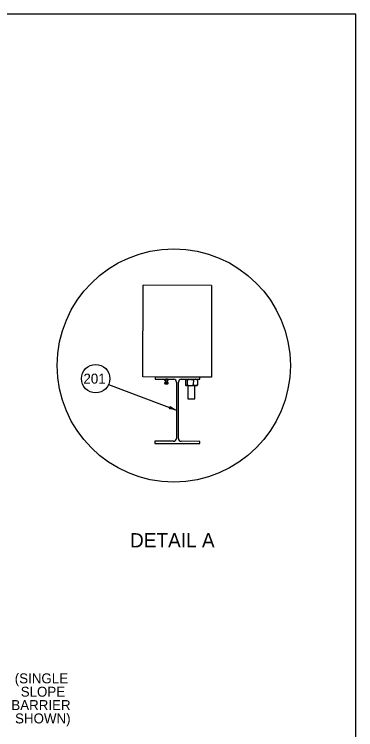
# Model space of a CAD drawing. Extents: x 503 to 668, y 143 to 243.
# Drawn here: x 643.9 to 667.9, y 193.1 to 243.3 of the extents above; entities that cross this region are included whole.
import ezdxf

# ---------------------------------------------------------------- set-up
doc = ezdxf.new("R2010")
doc.units = 0
for name, color, linetype in [('Level 2', 7, 'Continuous'), ('R_OR_NAMEBOUND_PR', 7, 'Continuous'), ('R_TS_DIM_PR', 7, 'Continuous')]:
    doc.layers.add(name, color=color, linetype=linetype)

msp = doc.modelspace()

# ---------------------------------------------------------------- linework, layer by layer
at = {"layer": 'Level 2'}
for p, q in [((652.954, 217.829), (652.965, 224.27)), ((657.771, 224.262), (652.965, 224.27)), ((657.771, 224.263), (657.76, 217.821)), ((653.804, 217.827), (652.954, 217.829)), ((653.804, 217.827), (653.803, 217.671)), ((653.803, 217.671), (655.113, 217.669)), ((656.959, 217.822), (653.804, 217.827)), ((654.474, 217.637), (654.474, 217.605)), ((654.539, 217.67), (654.539, 217.665)), ((654.539, 217.605), (654.539, 217.441)), ((654.669, 217.665), (654.669, 217.67)), ((654.669, 217.441), (654.669, 217.605)), ((654.734, 217.605), (654.734, 217.636)), ((655.649, 217.668), (656.959, 217.666)), ((655.934, 217.618), (655.933, 217.27)), ((655.983, 217.668), (655.963, 217.651)), ((656.068, 217.617), (656.068, 217.27)), ((656.493, 217.617), (656.492, 217.269)), ((656.754, 217.649), (656.734, 217.666)), ((656.783, 217.616), (656.753, 217.649)), ((656.783, 217.616), (656.782, 217.269)), ((657.76, 217.821), (656.959, 217.822)), ((656.959, 217.666), (656.959, 217.822)), ((650.539, 217.295), (655.309, 215.49)), ((654.474, 217.412), (654.474, 217.38)), ((654.733, 217.38), (654.734, 217.411)), ((655.313, 217.468), (655.306, 213.512)), ((655.442, 213.511), (655.449, 217.468)), ((655.962, 217.237), (655.982, 217.22)), ((656, 217.22), (655.982, 217.22)), ((656.28, 217.219), (656, 217.22)), ((656.107, 217.22), (656.106, 216.306)), ((656.637, 217.219), (656.28, 217.219)), ((656.606, 216.305), (656.608, 217.219)), ((656.733, 217.219), (656.637, 217.219)), ((656.733, 217.219), (656.753, 217.236)), ((656.782, 217.269), (656.753, 217.236)), ((656.106, 216.306), (656.606, 216.305)), ((653.796, 213.314), (653.796, 213.158)), ((655.106, 213.312), (653.796, 213.314)), ((653.796, 213.158), (656.952, 213.152)), ((656.952, 213.309), (655.642, 213.311)), ((656.952, 213.152), (656.952, 213.309))]:
    msp.add_line(p, q, dxfattribs=at)
for points in [[(654.734, 217.636), (654.732, 217.641), (654.721, 217.651), (654.699, 217.659), (654.669, 217.665), (654.633, 217.669), (654.595, 217.67), (654.557, 217.668), (654.523, 217.663), (654.497, 217.655), (654.48, 217.646), (654.474, 217.637)], [(654.669, 217.576), (654.699, 217.582), (654.721, 217.59), (654.732, 217.6), (654.732, 217.61), (654.721, 217.619), (654.699, 217.628), (654.669, 217.634), (654.633, 217.638), (654.594, 217.638), (654.557, 217.636), (654.523, 217.631), (654.497, 217.624), (654.48, 217.615), (654.474, 217.605)], [(654.474, 217.605), (654.48, 217.595), (654.497, 217.586), (654.523, 217.579), (654.539, 217.576)], [(654.669, 217.605), (654.664, 217.611), (654.65, 217.617), (654.629, 217.62), (654.604, 217.622), (654.579, 217.621), (654.558, 217.617), (654.544, 217.611), (654.539, 217.605)], [(654.734, 217.411), (654.732, 217.416), (654.721, 217.426), (654.699, 217.434), (654.669, 217.441), (654.633, 217.444), (654.594, 217.445), (654.556, 217.443), (654.523, 217.438), (654.497, 217.431), (654.48, 217.422), (654.474, 217.412)], [(654.48, 217.39), (654.474, 217.38), (654.48, 217.371), (654.496, 217.361), (654.523, 217.354), (654.556, 217.349), (654.594, 217.347), (654.633, 217.347), (654.669, 217.351), (654.699, 217.357), (654.721, 217.365), (654.732, 217.375), (654.732, 217.385), (654.721, 217.395), (654.699, 217.403), (654.669, 217.409), (654.633, 217.413), (654.594, 217.414), (654.556, 217.412), (654.523, 217.407), (654.497, 217.399), (654.48, 217.39)]]:
    msp.add_lwpolyline(points, dxfattribs=at)
for centre, radius in [((655.12, 218.637), 8.186), ((649.631, 217.712), 1)]:
    msp.add_circle(centre, radius, dxfattribs=at)
for centre, radius, start, end in [((655.113, 217.469), 0.2, 359.9009, 89.907), ((655.649, 217.468), 0.2, 89.9052, 179.907), ((654.749, 215.714), 0.127, 296.9978, 19.1145), ((654.721, 214.016), 1.587, 68.2232, 86.892), ((655.898, 216.964), 1.587, 229.5704, 248.2171), ((654.721, 214.016), 1.587, 68.211, 68.2232), ((655.106, 213.512), 0.2, 269.9009, 359.907), ((655.643, 213.511), 0.2, 179.9009, 269.9027)]:
    msp.add_arc(centre, radius, start, end, dxfattribs=at)
for points in [[(655.934, 217.618), (655.941, 217.626), (655.95, 217.639), (655.965, 217.653), (655.979, 217.663), (655.992, 217.667), (656.001, 217.668), (656.001, 217.668)], [(656.001, 217.668), (656.011, 217.665), (656.033, 217.66), (656.053, 217.637), (656.065, 217.622), (656.068, 217.617)], [(656.068, 217.617), (656.101, 217.63), (656.168, 217.657), (656.242, 217.667), (656.28, 217.667), (656.281, 217.667)], [(656.281, 217.667), (656.31, 217.665), (656.371, 217.661), (656.435, 217.64), (656.475, 217.624), (656.487, 217.619), (656.493, 217.617)], [(656.638, 217.666), (656.634, 217.666), (656.612, 217.666), (656.571, 217.658), (656.526, 217.638), (656.501, 217.622), (656.493, 217.617)], [(656.783, 217.616), (656.77, 217.624), (656.742, 217.641), (656.694, 217.661), (656.656, 217.665), (656.638, 217.666)], [(655.933, 217.27), (655.943, 217.257), (655.96, 217.235), (655.987, 217.22), (656, 217.22), (656, 217.22)], [(656, 217.22), (656.005, 217.22), (656.015, 217.221), (656.03, 217.229), (656.044, 217.241), (656.054, 217.252), (656.062, 217.262), (656.066, 217.267), (656.068, 217.27)], [(656.068, 217.27), (656.089, 217.261), (656.122, 217.247), (656.168, 217.234), (656.215, 217.223), (656.253, 217.219), (656.279, 217.219), (656.28, 217.219)], [(656.28, 217.219), (656.309, 217.221), (656.37, 217.225), (656.44, 217.247), (656.48, 217.264), (656.492, 217.269)], [(656.637, 217.219), (656.634, 217.219), (656.612, 217.219), (656.57, 217.228), (656.526, 217.248), (656.5, 217.264), (656.492, 217.269)], [(656.782, 217.269), (656.77, 217.261), (656.742, 217.244), (656.693, 217.224), (656.656, 217.22), (656.637, 217.219)]]:
    msp.add_open_spline(points, degree=3, dxfattribs=at)
at = {"layer": 'R_OR_NAMEBOUND_PR'}
msp.add_lwpolyline([(502.896, 143.168), (667.897, 143.168), (667.897, 243.293), (502.896, 243.293)], close=True, dxfattribs=at)

# ---------------------------------------------------------------- texts
at = {"layer": 'R_TS_DIM_PR'}
for s, height, p in [('201', 0.7, (648.772, 217.362)), ('DETAIL A', 1, (652.044, 205.864)), ('(SINGLE ', 0.7, (643.95, 196.319)), ('SLOPE', 0.7, (644.368, 195.381)), ('BARRIER', 0.7, (643.71, 194.443)), ('SHOWN)', 0.7, (643.971, 193.505))]:
    msp.add_text(s, height=height, dxfattribs=at).set_placement(p)

doc.saveas('drawing.dxf')
